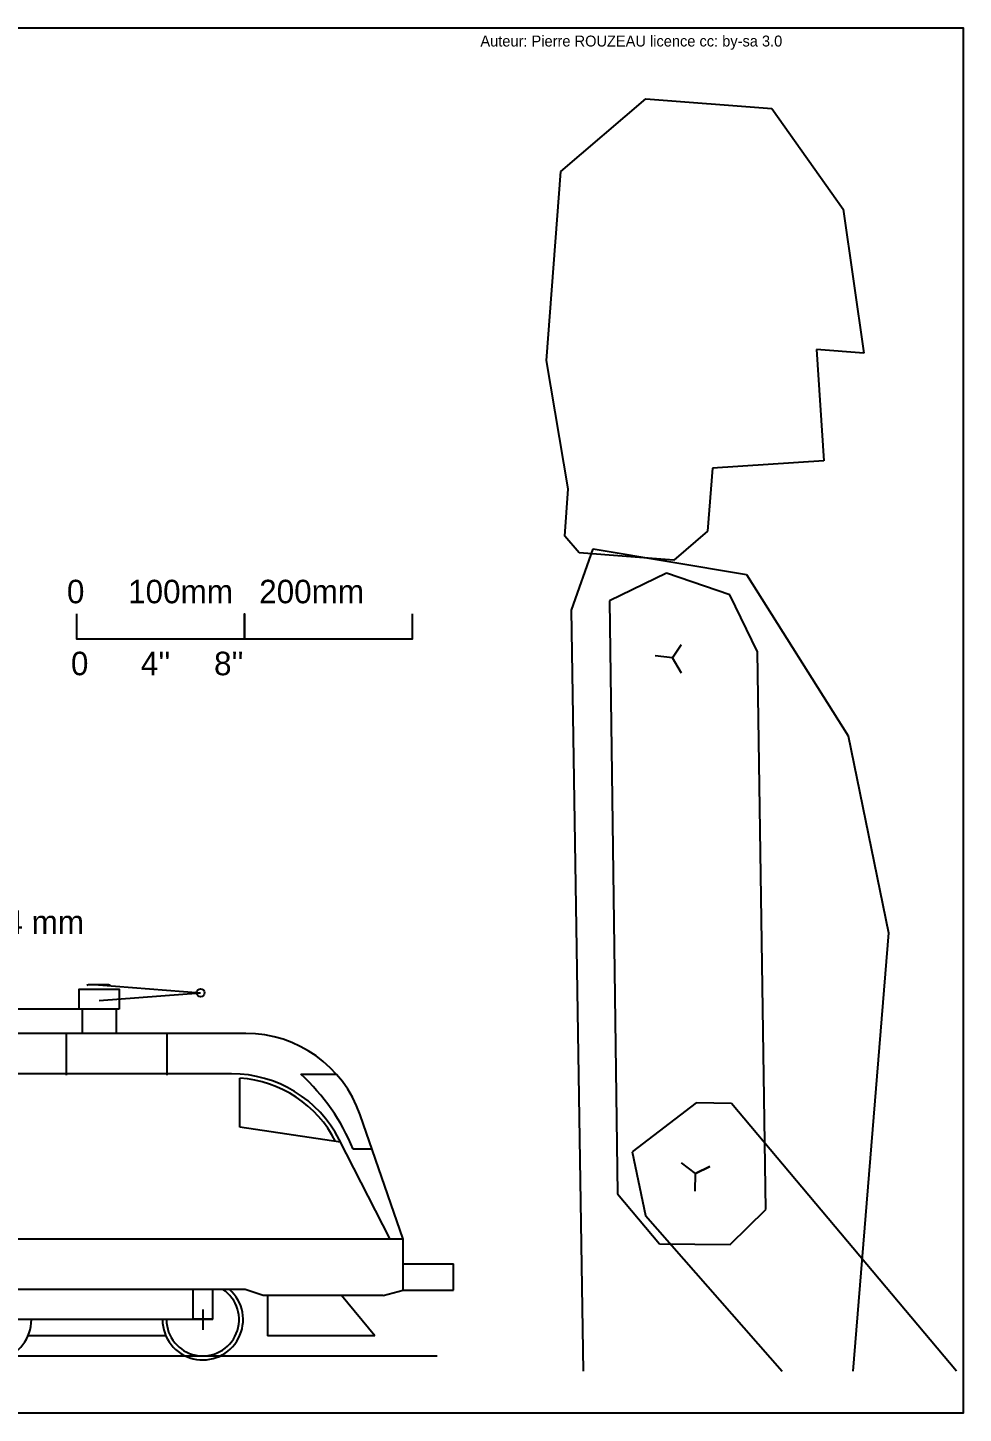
# Model space of a CAD drawing. Extents: x -9190 to 21925, y -3698 to 11555.
# Drawn here: x 18468 to 19025, y 3550 to 4375 of the extents above; entities that cross this region are included whole.
import ezdxf

# ---------------------------------------------------------------- set-up
doc = ezdxf.new("R2010")
doc.units = 0
doc.layers.get('0').update_dxf_attribs({"linetype": 'CONTINUOUS'})
doc.layers.add('1', color=7, linetype='CONTINUOUS')

msp = doc.modelspace()

# ---------------------------------------------------------------- linework, layer by layer
for p, q in [((18516.2, 3805.13), (18504.2, 3805.13)), ((18510.2, 3805.13), (18570.98, 3800.39)), ((18510.66, 3795.87), (18570.98, 3800.39)), ((18522.61, 3790.56), (18289.58, 3790.56)), ((18500.41, 3790.27), (18500.41, 3775.69)), ((18520.69, 3790.27), (18520.69, 3775.69)), ((18597.93, 3776.16), (18289.58, 3776.16)), ((18491.15, 3751.38), (18491.15, 3776.11)), ((18551.15, 3751.38), (18551.15, 3776.11)), ((18589.43, 3752.16), (18289.58, 3752.16)), ((18594.34, 3720.36), (18594.34, 3749.59)), ((18630.64, 3751.9), (18651.83, 3751.9)), ((18691.58, 3653.76), (18665.97, 3727.73)), ((18654.34, 3711.36), (18594.28, 3720.37)), ((18683.87, 3653.76), (18653.5, 3713.01)), ((18673.04, 3707.3), (18661.88, 3707.3)), ((18691.58, 3653.76), (18289.58, 3653.76)), ((18691.58, 3623.29), (18691.58, 3653.76)), ((18691.58, 3638.89), (18721.58, 3638.89)), ((18721.58, 3623.29), (18721.58, 3638.89)), ((18597.48, 3623.76), (18421.08, 3623.76)), ((18608.28, 3620.16), (18597.48, 3623.76)), ((18679.58, 3620.16), (18691.58, 3623.29)), ((18691.58, 3623.29), (18721.58, 3623.29)), ((18679.58, 3620.16), (18608.28, 3620.16)), ((18610.75, 3620.4), (18610.75, 3596.16)), ((18674.66, 3596.16), (18654.82, 3620.16)), ((18572.28, 3605.76), (18446.28, 3605.76)), ((18578.28, 3605.76), (18566.28, 3605.76)), ((18572.28, 3611.76), (18572.28, 3599.76)), ((18550.28, 3596.16), (18468.27, 3596.16)), ((18674.66, 3596.16), (18610.75, 3596.16))]:
    msp.add_line(p, q)
at = {"color": 5}
msp.add_line((17799.8, 3584.16), (18711.8, 3584.16), dxfattribs=at)
for points in [[(17650, 4375), (19025, 4375), (19025, 3550), (17650, 3550)], [(18522.61, 3790.56), (18498.61, 3790.56), (18498.61, 3802.56), (18522.61, 3802.56)]]:
    msp.add_lwpolyline(points, close=True)
for points in [[(18497.17, 4026.05), (18497.17, 4011.05), (18597.17, 4011.05), (18597.17, 4026.05), (18597.17, 4011.05), (18697.17, 4011.05), (18697.17, 4026.05)], [(18566.28, 3623.76), (18566.28, 3606.19), (18578.28, 3606.19), (18578.28, 3623.76)]]:
    msp.add_lwpolyline(points)
msp.add_circle((18570.98, 3800.39), 2.4)
for centre, radius, start, end in [((18504.25, 3803.71), 1.41, 92.08579, 138.34839), ((18516.15, 3803.71), 1.41, 41.65161, 87.91421), ((18597.93, 3704.16), 72, 19.10072, 90), ((18589.43, 3680.16), 72, 27.1384, 90), ((18589.43, 3680.16), 69.6, 27.1384, 85.95048), ((18545.26, 3658.86), 126.28, 22.55418, 47.45686), ((18446.28, 3605.76), 24, 131.40962, 0), ((18572.28, 3605.76), 24, 180, 48.59038), ((18572.28, 3605.76), 21.6, 180, 56.44269)]:
    msp.add_arc(centre, radius, start, end)
at = {"layer": '1', "color": 7}
for p, q in [((18785.51, 4289.33), (18835.96, 4332.6)), ((18835.96, 4332.6), (18910.94, 4326.86)), ((18910.94, 4326.86), (18953.49, 4267.03)), ((18776.89, 4176.86), (18785.51, 4289.33)), ((18953.49, 4267.03), (18965.77, 4181.24)), ((18965.77, 4181.24), (18937.66, 4183.4)), ((18937.66, 4183.4), (18942, 4117.07)), ((18789.89, 4100.44), (18776.89, 4176.86)), ((18942, 4117.07), (18875.68, 4112.72)), ((18875.68, 4112.72), (18872.8, 4075.23)), ((18787.73, 4072.33), (18789.89, 4100.44)), ((18796.39, 4062.24), (18787.73, 4072.33)), ((18872.8, 4075.23), (18852.62, 4057.93)), ((18791.85, 4028.14), (18804.7, 4064.71)), ((18852.62, 4057.93), (18796.39, 4062.24)), ((18804.7, 4064.71), (18896.03, 4049.52)), ((18848.27, 4050.25), (18814.47, 4033.79)), ((18885.97, 4037.25), (18848.27, 4050.25)), ((18896.03, 4049.52), (18956.47, 3953.36)), ((18902.44, 4003.45), (18885.97, 4037.25)), ((18798.83, 3575), (18791.85, 4028.14)), ((18814.47, 4033.79), (18819.23, 3680.6)), ((18851.95, 3999.77), (18857.13, 4007.61)), ((18857.13, 4007.61), (18851.95, 3999.77)), ((18907.42, 3671.28), (18902.44, 4003.45)), ((18851.95, 3999.77), (18841.52, 4001.02)), ((18857.21, 3990.67), (18851.95, 3999.77)), ((18956.47, 3953.36), (18980.52, 3836.16)), ((18980.52, 3836.16), (18959.21, 3575)), ((18866.03, 3734.77), (18827.9, 3705.73)), ((18887.05, 3734.55), (18866.03, 3734.77)), ((19020.97, 3575), (18887.05, 3734.55)), ((18827.9, 3705.73), (18835.91, 3667.81)), ((18865.6, 3692.73), (18857.26, 3699.12)), ((18865.6, 3692.73), (18874.05, 3696.85)), ((18874.05, 3696.85), (18865.6, 3692.73)), ((18865.49, 3682.22), (18865.6, 3692.73)), ((18819.23, 3680.6), (18844.15, 3650.91)), ((18886.18, 3650.48), (18907.42, 3671.28)), ((18835.91, 3667.81), (18917.24, 3575)), ((18844.15, 3650.91), (18886.18, 3650.48))]:
    msp.add_line(p, q, dxfattribs=at)

# ---------------------------------------------------------------- texts
at = {"attachment_point": 1}
for s, insert, char_height, width in [('Auteur: Pierre ROUZEAU licence cc: by-sa 3.0', (18737.55, 4370.31), 6.5, 286.7784), ('0     100mm   200mm', (18491.42, 4046.29), 14, 285.6484), ("0      4''     8''", (18493.8, 4003.45), 14, 258.7289), ('top loco on metric track - scale track 45 mm \\P\\P\\Pbottom loco on standard track - scale track 64 mm', (18086.45, 3919.44), 14, 711.9834)]:
    msp.add_mtext(s, dxfattribs=dict(at, insert=insert, char_height=char_height, width=width))

doc.saveas('drawing.dxf')
